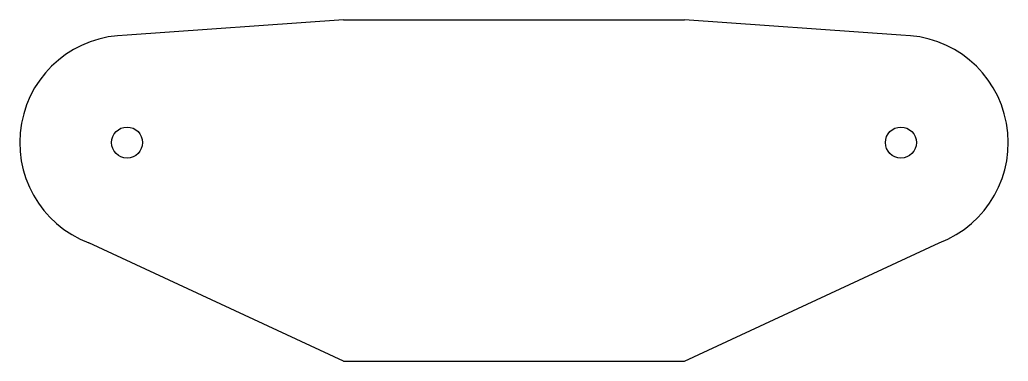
# Model space of a CAD drawing. Extents: x 1147 to 1466, y 890 to 1000.
import ezdxf

# ---------------------------------------------------------------- set-up
doc = ezdxf.new("R2010")
doc.units = 0
doc.layers.get('0').update_dxf_attribs({"linetype": 'CONTINUOUS'})

msp = doc.modelspace()

# ---------------------------------------------------------------- linework, layer by layer
for p, q in [((1251.65, 999.52), (1181.93, 994.52)), ((1251.65, 999.52), (1361.65, 999.52)), ((1431.37, 994.52), (1361.65, 999.52)), ((1251.65, 889.52), (1169.64, 927.63)), ((1361.65, 889.52), (1443.67, 927.63)), ((1251.65, 889.52), (1361.65, 889.52))]:
    msp.add_line(p, q)
for centre in [(1181.93, 959.95), (1431.37, 959.95)]:
    msp.add_circle(centre, 5)
for centre, start, end in [((1181.93, 959.95), 90, 249.1687), ((1431.37, 959.95), 290.8313, 90)]:
    msp.add_arc(centre, 34.58, start, end)

doc.saveas('drawing.dxf')
